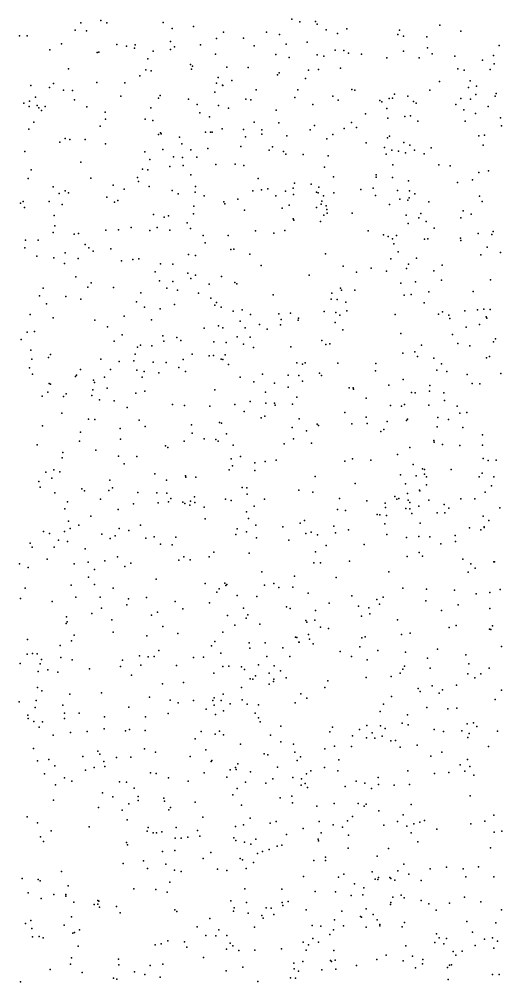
# Model space of a CAD drawing. Extents: x 2 to 99999, y 0 to 49999.
# Drawn here: x 2 to 6245, y 7 to 12474 of the extents above; entities that cross this region are included whole.
import ezdxf

# ---------------------------------------------------------------- set-up
doc = ezdxf.new("R2010")
doc.units = 0
doc.header["$MEASUREMENT"] = 0
doc.layers.add('points', color=50, linetype='Continuous')

msp = doc.modelspace()

# ---------------------------------------------------------------- linework, layer by layer
at = {"layer": 'points', "color": 3}
for p in [(3529, 12474, 91), (800, 12427, 30), (1059, 12459, 57), (1134, 12426, 63), (1865, 12430, 70), (1979, 12354, 27), (2256, 12380, 63), (3634, 12442, 56), (3837, 12443, 48), (3857, 12409, 89), (4240, 12349, 99), (5446, 12397, 53), (7, 12259, 68), (106, 12260, 54), (724, 12334, 28), (871, 12323, 83), (2553, 12225, 74), (2644, 12308, 9), (2902, 12229, 78), (3203, 12307, 4), (3368, 12277, 12), (3973, 12339, 40), (4122, 12290, 44), (4900, 12276, 37), (4922, 12333, 49), (4975, 12255, 47), (5278, 12247, 37), (5717, 12319, 57), (547, 12154, 55), (1264, 12147, 2), (1390, 12124, 42), (1493, 12101, 17), (1504, 12142, 60), (1960, 12187, 29), (2009, 12115, 26), (2348, 12142, 25), (3040, 12130, 97), (3457, 12151, 35), (3726, 12178, 99), (5283, 12103, 83), (6212, 12134, 21), (398, 12080, 43), (1010, 12045, 19), (1032, 12047, 64), (1733, 12060, 23), (1958, 12083, 31), (2541, 12021, 98), (3324, 12016, 52), (3494, 11979, 5), (3858, 12012, 99), (3942, 11996, 32), (4088, 12075, 22), (4201, 12069, 85), (4263, 12034, 58), (4430, 12022, 61), (4759, 11973, 56), (4973, 12060, 40), (5179, 11973, 45), (5345, 12027, 30), (5640, 11996, 5), (6139, 12004, 6), (1666, 11961, 28), (2218, 11887, 41), (2245, 11868, 80), (2689, 11855, 82), (2965, 11851, 51), (5998, 11943, 47), (6148, 11897, 4), (639, 11833, 79), (1563, 11741, 0), (1642, 11820, 1), (1710, 11807, 7), (2229, 11829, 41), (3343, 11753, 75), (3365, 11778, 34), (3745, 11813, 67), (3876, 11825, 94), (4161, 11840, 41), (5676, 11832, 87), (5759, 11815, 53), (6096, 11823, 44), (153, 11617, 39), (446, 11640, 6), (1007, 11657, 34), (1370, 11652, 84), (2554, 11647, 9), (2575, 11718, 16), (2632, 11621, 46), (2635, 11618, 40), (2752, 11683, 37), (3704, 11706, 69), (5439, 11670, 11), (5836, 11677, 20), (5917, 11608, 84), (392, 11590, 36), (576, 11556, 7), (693, 11553, 1), (1315, 11480, 10), (1824, 11485, 51), (2535, 11528, 5), (3069, 11562, 51), (3605, 11561, 43), (4058, 11480, 2), (4306, 11563, 40), (4343, 11555, 99), (4857, 11505, 31), (5030, 11477, 63), (5315, 11557, 14), (5815, 11591, 9), (5909, 11498, 61), (6160, 11478, 99), (6172, 11513, 19), (60, 11386, 52), (133, 11412, 32), (212, 11464, 36), (235, 11356, 12), (716, 11432, 37), (1804, 11454, 42), (2191, 11438, 50), (2306, 11369, 51), (2581, 11356, 9), (2936, 11437, 75), (2997, 11432, 52), (3568, 11461, 77), (3800, 11368, 42), (4129, 11428, 83), (4670, 11421, 9), (4693, 11403, 71), (4788, 11446, 60), (4830, 11453, 30), (5105, 11410, 20), (5140, 11386, 75), (5651, 11369, 4), (5715, 11448, 53), (5839, 11441, 34), (129, 11345, 11), (254, 11325, 66), (289, 11294, 85), (336, 11343, 96), (877, 11338, 18), (1116, 11270, 96), (1703, 11328, 75), (2339, 11261, 46), (2708, 11321, 98), (3325, 11295, 18), (4482, 11249, 76), (4757, 11319, 13), (5065, 11224, 4), (5756, 11302, 3), (5906, 11255, 37), (6071, 11342, 61), (193, 11140, 82), (1119, 11181, 80), (1632, 11178, 71), (1731, 11161, 97), (2462, 11211, 38), (3042, 11142, 1), (3363, 11131, 78), (3822, 11097, 43), (4301, 11138, 88), (4773, 11192, 17), (4993, 11215, 31), (5158, 11156, 37), (5770, 11155, 84), (6228, 11196, 83), (126, 11051, 8), (1051, 11090, 90), (1806, 10982, 90), (1830, 11005, 67), (1839, 10988, 46), (2411, 11011, 63), (2477, 11011, 36), (2499, 11011, 77), (2626, 11053, 40), (2902, 11048, 56), (3140, 10986, 64), (3142, 11041, 85), (3767, 11043, 47), (4061, 10982, 63), (4208, 11059, 48), (4364, 11070, 28), (6022, 10973, 0), (6242, 11092, 29), (528, 10880, 97), (598, 10928, 77), (656, 10918, 90), (857, 10916, 37), (1117, 10862, 39), (2077, 10947, 98), (2108, 10859, 55), (2929, 10950, 93), (3466, 10964, 35), (3982, 10926, 23), (4489, 10873, 37), (4769, 10939, 49), (4795, 10958, 35), (4980, 10876, 75), (5950, 10965, 7), (76, 10762, 35), (1629, 10757, 54), (1860, 10786, 11), (2222, 10783, 56), (2443, 10798, 37), (2868, 10827, 52), (3236, 10777, 98), (3279, 10820, 14), (3420, 10762, 52), (3452, 10726, 48), (4729, 10813, 98), (4750, 10728, 91), (4824, 10777, 84), (4911, 10764, 75), (5000, 10746, 28), (5056, 10842, 13), (5116, 10778, 63), (5243, 10730, 27), (5334, 10809, 52), (6007, 10843, 55), (799, 10625, 47), (1692, 10658, 94), (1996, 10694, 98), (2114, 10684, 0), (2300, 10686, 14), (2794, 10597, 51), (3674, 10721, 4), (3999, 10703, 3), (157, 10522, 96), (1598, 10533, 40), (1665, 10525, 77), (1949, 10565, 68), (2124, 10578, 46), (2544, 10591, 44), (2908, 10580, 18), (3952, 10557, 42), (4835, 10590, 10), (5433, 10588, 39), (5577, 10576, 99), (5948, 10488, 60), (6072, 10512, 16), (118, 10412, 48), (927, 10414, 94), (1531, 10426, 67), (1547, 10371, 30), (2224, 10460, 97), (3095, 10411, 99), (3564, 10353, 94), (4068, 10434, 16), (4619, 10461, 6), (4621, 10428, 39), (4833, 10426, 17), (5041, 10380, 17), (5672, 10360, 18), (5865, 10396, 10), (440, 10305, 8), (598, 10252, 13), (641, 10227, 45), (1217, 10324, 72), (1361, 10274, 56), (1685, 10306, 21), (1983, 10254, 77), (2278, 10236, 74), (2283, 10307, 46), (3023, 10250, 15), (3137, 10264, 3), (3217, 10279, 86), (3446, 10249, 18), (3546, 10288, 90), (3780, 10336, 32), (3849, 10233, 100), (3868, 10224, 33), (3877, 10299, 18), (4073, 10225, 76), (4422, 10269, 15), (4580, 10286, 42), (4896, 10256, 35), (5050, 10252, 32), (52, 10113, 3), (391, 10115, 46), (517, 10216, 4), (1135, 10170, 86), (1233, 10104, 26), (1277, 10125, 48), (2057, 10213, 70), (2395, 10185, 98), (2649, 10111, 19), (2829, 10144, 36), (3321, 10185, 4), (3549, 10206, 65), (3916, 10116, 84), (3937, 10189, 15), (4614, 10192, 83), (4927, 10145, 37), (5029, 10129, 26), (5048, 10159, 65), (5122, 10214, 62), (5300, 10108, 5), (5959, 10184, 21), (5992, 10113, 97), (19, 10092, 45), (72, 10034, 80), (557, 10074, 25), (2263, 10051, 96), (2661, 10082, 23), (2918, 10003, 14), (3404, 10029, 17), (3494, 10066, 90), (3848, 10036, 6), (3909, 10080, 67), (3972, 10056, 48), (3981, 10010, 99), (4794, 10076, 59), (5746, 9993, 77), (454, 9933, 92), (1740, 9943, 49), (1876, 9912, 13), (1934, 9926, 77), (2257, 9953, 28), (3546, 9887, 3), (3555, 9873, 0), (3902, 9853, 63), (3943, 9937, 68), (3987, 9962, 6), (4310, 9961, 25), (5007, 9937, 31), (5173, 9901, 26), (5200, 9958, 67), (5267, 9853, 48), (5718, 9902, 39), (5851, 9951, 56), (463, 9798, 3), (1122, 9741, 28), (1285, 9748, 24), (1450, 9777, 52), (1690, 9736, 15), (1785, 9778, 43), (1952, 9743, 42), (2176, 9838, 5), (2217, 9764, 33), (3061, 9732, 59), (3437, 9740, 10), (4516, 9735, 21), (5034, 9830, 85), (5369, 9770, 78), (6136, 9725, 32), (81, 9612, 62), (246, 9613, 80), (443, 9713, 39), (713, 9691, 81), (767, 9698, 94), (2381, 9674, 30), (2706, 9673, 24), (3297, 9703, 41), (4716, 9680, 99), (4775, 9661, 9), (4833, 9629, 18), (4884, 9674, 51), (5246, 9625, 84), (5289, 9631, 58), (5712, 9637, 41), (5714, 9609, 75), (5939, 9701, 88), (6119, 9687, 94), (75, 9515, 98), (854, 9556, 95), (904, 9513, 8), (1187, 9499, 62), (2410, 9577, 92), (2742, 9492, 11), (2779, 9495, 17), (4849, 9566, 29), (6057, 9522, 48), (229, 9404, 31), (451, 9386, 96), (595, 9447, 10), (763, 9375, 34), (960, 9472, 58), (1471, 9362, 74), (1551, 9369, 91), (2193, 9427, 16), (2282, 9413, 25), (2986, 9432, 39), (3966, 9434, 64), (4811, 9370, 6), (4904, 9463, 34), (5143, 9378, 96), (5973, 9421, 33), (6231, 9454, 88), (588, 9312, 34), (1325, 9344, 60), (1832, 9304, 56), (1990, 9301, 33), (3134, 9283, 48), (4194, 9274, 25), (4554, 9249, 58), (5012, 9246, 22), (5041, 9302, 10), (5476, 9291, 71), (734, 9136, 67), (1759, 9204, 42), (2185, 9185, 0), (2221, 9116, 74), (2281, 9159, 26), (2620, 9142, 56), (3754, 9158, 33), (4364, 9200, 79), (4756, 9209, 65), (5365, 9216, 38), (312, 8992, 97), (888, 9005, 19), (933, 9060, 2), (1222, 8998, 39), (1817, 9084, 56), (1914, 8991, 8), (1988, 9078, 71), (2461, 9043, 5), (2792, 9064, 55), (2819, 9045, 82), (4161, 8990, 58), (4939, 9054, 80), (5131, 9075, 48), (5466, 9096, 34), (6099, 9099, 35), (266, 8892, 77), (607, 8883, 23), (1577, 8929, 92), (2048, 8964, 53), (2322, 8928, 35), (2480, 8860, 30), (3286, 8906, 75), (4045, 8928, 80), (4174, 8966, 52), (4345, 8967, 99), (4984, 8899, 55), (5074, 8911, 52), (5300, 8943, 60), (5876, 8946, 73), (356, 8789, 26), (798, 8849, 58), (1519, 8814, 76), (1625, 8745, 66), (2012, 8779, 48), (2532, 8771, 39), (2556, 8804, 44), (2614, 8745, 70), (4037, 8848, 30), (4114, 8842, 100), (4230, 8810, 96), (5243, 8801, 53), (145, 8648, 14), (442, 8607, 95), (1358, 8630, 36), (1824, 8722, 77), (2771, 8695, 99), (2885, 8711, 69), (2996, 8650, 68), (3363, 8659, 13), (3510, 8665, 57), (3616, 8603, 31), (3947, 8687, 88), (4100, 8675, 53), (4152, 8643, 47), (4241, 8697, 28), (4866, 8652, 8), (5425, 8655, 57), (5478, 8683, 66), (5560, 8640, 1), (5769, 8698, 11), (5933, 8709, 82), (6014, 8717, 30), (6046, 8620, 50), (6051, 8603, 95), (6095, 8715, 76), (982, 8577, 42), (1143, 8488, 87), (1715, 8581, 93), (2580, 8505, 43), (2862, 8563, 37), (2925, 8479, 39), (3109, 8519, 13), (3381, 8514, 76), (3393, 8583, 60), (3611, 8576, 31), (4088, 8548, 36), (5573, 8597, 61), (5787, 8484, 5), (5959, 8522, 26), (105, 8423, 44), (198, 8428, 84), (1336, 8388, 76), (1860, 8374, 100), (2042, 8353, 39), (2395, 8474, 57), (2637, 8475, 84), (2820, 8360, 43), (2991, 8358, 88), (3211, 8460, 5), (4190, 8452, 43), (4938, 8404, 56), (5610, 8392, 94), (26, 8326, 1), (1231, 8304, 7), (1571, 8253, 77), (1718, 8245, 99), (1871, 8305, 18), (2094, 8313, 75), (2518, 8296, 2), (2681, 8286, 60), (2902, 8265, 60), (3518, 8230, 6), (3919, 8312, 89), (3971, 8262, 33), (4020, 8270, 37), (5208, 8253, 86), (5678, 8276, 71), (5834, 8245, 2), (6137, 8294, 59), (6165, 8336, 68), (151, 8188, 22), (405, 8130, 8), (1504, 8134, 84), (1532, 8228, 38), (2238, 8137, 53), (2458, 8114, 91), (2517, 8119, 90), (2668, 8128, 92), (3033, 8222, 44), (4967, 8150, 35), (5121, 8167, 40), (5155, 8105, 23), (6085, 8105, 55), (166, 8071, 67), (381, 8094, 99), (1057, 8071, 89), (1297, 8042, 41), (1487, 8051, 32), (1737, 8032, 93), (1902, 8028, 38), (2125, 8067, 49), (2613, 8071, 0), (2637, 8067, 25), (2708, 8003, 58), (3592, 8024, 13), (3668, 8008, 13), (3702, 8022, 33), (4126, 8021, 65), (4616, 8014, 1), (5365, 8085, 98), (5465, 8012, 64), (6048, 8090, 13), (135, 7959, 69), (172, 7878, 16), (743, 7866, 98), (793, 7937, 8), (1184, 7939, 3), (1525, 7928, 58), (1620, 7912, 79), (1809, 7895, 39), (2066, 7962, 73), (2152, 7913, 18), (3149, 7878, 88), (3480, 7866, 60), (3620, 7860, 66), (3889, 7892, 78), (3913, 7860, 92), (4614, 7918, 64), (5404, 7930, 39), (5537, 7913, 58), (5796, 7874, 70), (6234, 7887, 75), (391, 7755, 71), (407, 7747, 88), (728, 7848, 100), (963, 7801, 50), (978, 7771, 32), (1104, 7836, 63), (1591, 7840, 19), (2862, 7836, 98), (3036, 7778, 70), (3303, 7762, 31), (3669, 7787, 37), (4783, 7734, 30), (4972, 7806, 30), (5314, 7731, 40), (5862, 7755, 96), (5962, 7753, 98), (374, 7645, 16), (610, 7622, 57), (953, 7672, 94), (1138, 7696, 3), (1511, 7630, 25), (1628, 7656, 48), (2534, 7674, 30), (3189, 7645, 15), (3482, 7710, 38), (4273, 7700, 30), (4324, 7701, 63), (4326, 7683, 88), (5079, 7638, 2), (5124, 7635, 11), (5312, 7656, 59), (5498, 7635, 29), (300, 7593, 100), (574, 7589, 55), (942, 7601, 95), (1042, 7544, 96), (1232, 7533, 12), (1985, 7483, 35), (2793, 7485, 39), (2989, 7524, 58), (3191, 7503, 8), (3306, 7501, 41), (3539, 7488, 26), (3593, 7578, 34), (4492, 7564, 59), (4987, 7486, 73), (5504, 7537, 35), (553, 7372, 85), (1400, 7445, 3), (2142, 7469, 67), (2470, 7461, 10), (2911, 7392, 0), (3313, 7476, 93), (4213, 7379, 12), (4806, 7469, 64), (4947, 7463, 47), (5304, 7474, 86), (5668, 7461, 71), (5704, 7371, 71), (5792, 7382, 73), (897, 7295, 66), (982, 7289, 43), (1556, 7283, 75), (2592, 7252, 91), (2621, 7244, 57), (3131, 7310, 82), (3181, 7332, 81), (3624, 7300, 77), (4307, 7233, 24), (4491, 7319, 83), (4505, 7239, 52), (4765, 7265, 63), (5011, 7278, 74), (5024, 7294, 19), (5417, 7314, 98), (5558, 7291, 19), (304, 7206, 92), (795, 7124, 74), (1308, 7174, 41), (1631, 7199, 89), (2232, 7221, 24), (2240, 7113, 7), (3535, 7187, 34), (3721, 7142, 6), (3859, 7228, 93), (3876, 7210, 34), (4682, 7135, 31), (4718, 7160, 47), (5411, 7196, 10), (5741, 7188, 49), (780, 7008, 35), (1313, 7036, 14), (2138, 7010, 64), (2397, 7038, 93), (2546, 7030, 53), (2577, 7009, 51), (2685, 7104, 26), (3549, 7039, 28), (3783, 6982, 26), (5365, 7016, 39), (5369, 6997, 58), (5998, 7092, 16), (232, 6961, 37), (568, 6861, 20), (995, 6893, 82), (1893, 6949, 78), (1924, 6928, 17), (2770, 6957, 99), (3429, 6975, 3), (5058, 6928, 79), (5478, 6966, 91), (5701, 6955, 68), (5998, 6956, 61), (557, 6793, 100), (1287, 6814, 39), (1524, 6812, 19), (2745, 6780, 66), (2867, 6809, 55), (3186, 6745, 85), (3326, 6763, 70), (4217, 6752, 45), (4314, 6782, 49), (4553, 6763, 88), (4897, 6837, 85), (6004, 6786, 59), (6068, 6757, 16), (6175, 6762, 22), (450, 6637, 74), (526, 6611, 49), (1358, 6716, 58), (2720, 6639, 65), (2760, 6689, 36), (3050, 6629, 19), (3051, 6730, 88), (5099, 6705, 55), (5222, 6651, 60), (5244, 6642, 53), (5592, 6640, 10), (255, 6487, 14), (347, 6606, 1), (422, 6528, 66), (1173, 6503, 99), (1755, 6588, 17), (1908, 6506, 28), (2152, 6561, 94), (2158, 6544, 41), (2286, 6543, 46), (3833, 6553, 55), (4934, 6575, 65), (5140, 6558, 41), (5248, 6583, 27), (5271, 6547, 58), (5955, 6548, 86), (5990, 6596, 57), (6144, 6548, 61), (273, 6413, 5), (814, 6393, 10), (845, 6367, 1), (1161, 6372, 56), (1209, 6405, 51), (2888, 6408, 52), (2947, 6405, 43), (3621, 6373, 81), (4347, 6459, 92), (5002, 6458, 28), (5182, 6375, 7), (5185, 6365, 78), (5273, 6445, 81), (6111, 6429, 92), (461, 6342, 80), (1053, 6256, 51), (1537, 6346, 96), (1784, 6339, 54), (1910, 6336, 99), (1964, 6266, 5), (2269, 6290, 28), (2669, 6256, 91), (2743, 6239, 39), (2951, 6323, 22), (3176, 6258, 13), (3803, 6350, 10), (4144, 6265, 47), (4499, 6238, 16), (4860, 6291, 93), (4888, 6259, 35), (4912, 6265, 68), (5026, 6330, 36), (5034, 6247, 67), (5300, 6246, 23), (5717, 6264, 14), (5899, 6261, 88), (6032, 6348, 91), (590, 6134, 95), (628, 6223, 51), (1280, 6126, 28), (1480, 6197, 9), (1798, 6211, 91), (1935, 6222, 82), (2119, 6221, 67), (2144, 6202, 88), (2210, 6178, 32), (2220, 6231, 40), (2276, 6216, 8), (2397, 6153, 53), (3041, 6167, 72), (4119, 6124, 8), (4225, 6113, 3), (4736, 6204, 90), (4741, 6152, 47), (5003, 6138, 36), (5054, 6132, 82), (5058, 6214, 59), (5172, 6166, 3), (5499, 6187, 49), (5561, 6142, 65), (6220, 6147, 80), (928, 6039, 43), (2408, 6002, 8), (2943, 6094, 4), (2967, 6007, 54), (4634, 6061, 85), (4669, 6054, 78), (4753, 6048, 89), (5081, 6073, 31), (5409, 6082, 15), (5507, 6082, 65), (6006, 6037, 25), (639, 5972, 84), (659, 5879, 71), (774, 5922, 35), (1295, 5877, 2), (1570, 5922, 91), (2824, 5874, 56), (3062, 5921, 8), (3413, 5898, 77), (3635, 5949, 54), (3692, 5982, 52), (4074, 5909, 4), (4264, 5861, 28), (4733, 5938, 47), (5191, 5947, 16), (5829, 5887, 50), (5973, 5862, 50), (6017, 5901, 74), (6017, 5890, 9), (6078, 5980, 52), (316, 5837, 44), (393, 5812, 1), (588, 5840, 64), (1069, 5804, 80), (1177, 5750, 62), (1245, 5784, 25), (1419, 5852, 89), (1641, 5754, 57), (1747, 5771, 91), (2028, 5765, 100), (2804, 5801, 54), (2943, 5833, 70), (3074, 5757, 60), (3710, 5811, 40), (3779, 5829, 9), (3860, 5797, 49), (4095, 5820, 23), (4758, 5800, 99), (5014, 5761, 69), (5173, 5773, 35), (5313, 5771, 97), (5642, 5786, 30), (142, 5689, 72), (169, 5636, 23), (456, 5634, 24), (512, 5728, 47), (628, 5710, 8), (855, 5613, 75), (1831, 5677, 19), (1982, 5668, 7), (3491, 5726, 15), (3972, 5657, 34), (4464, 5670, 0), (5459, 5678, 12), (5645, 5708, 53), (1274, 5513, 66), (2130, 5512, 92), (2459, 5510, 42), (2518, 5571, 78), (2977, 5559, 8), (3834, 5574, 31), (5023, 5514, 91), (5176, 5566, 33), (5220, 5519, 13), (5, 5419, 61), (117, 5374, 14), (364, 5479, 49), (711, 5421, 71), (895, 5441, 93), (1109, 5458, 18), (1367, 5386, 41), (1445, 5427, 34), (2065, 5469, 31), (2213, 5470, 36), (3814, 5433, 2), (3899, 5434, 89), (4276, 5455, 24), (5740, 5482, 85), (5844, 5420, 34), (5903, 5363, 55), (6145, 5445, 21), (6151, 5447, 6), (897, 5249, 62), (975, 5348, 94), (3143, 5315, 96), (3563, 5262, 76), (4103, 5243, 33), (4783, 5316, 15), (5813, 5311, 76), (673, 5142, 32), (978, 5152, 6), (1772, 5223, 46), (2407, 5166, 52), (2664, 5168, 21), (2675, 5139, 27), (2688, 5153, 96), (3176, 5143, 59), (3295, 5167, 20), (3362, 5115, 51), (3543, 5119, 90), (78, 5104, 43), (736, 4988, 32), (1049, 4990, 92), (1218, 5103, 32), (2557, 5052, 64), (2587, 5098, 45), (2823, 5011, 18), (3078, 4999, 77), (3740, 5041, 37), (4306, 5006, 85), (4967, 5107, 95), (5270, 5091, 90), (5634, 5080, 41), (5916, 5032, 27), (6092, 5051, 82), (6223, 5086, 71), (19, 4972, 1), (427, 4933, 60), (1394, 4889, 35), (1417, 4969, 93), (1650, 4985, 86), (2018, 4932, 31), (2464, 4915, 3), (3459, 4863, 75), (4011, 4909, 65), (4391, 4871, 48), (4629, 4957, 40), (4663, 4898, 90), (4712, 4987, 7), (5262, 4941, 69), (5683, 4891, 3), (943, 4777, 1), (1068, 4847, 72), (1714, 4754, 76), (1793, 4796, 60), (2121, 4836, 84), (2699, 4749, 7), (2905, 4845, 63), (2958, 4759, 77), (3509, 4841, 41), (3835, 4814, 31), (4432, 4744, 23), (4526, 4849, 72), (4540, 4772, 93), (5464, 4816, 51), (6092, 4843, 3), (609, 4647, 77), (613, 4735, 57), (622, 4670, 64), (1199, 4694, 68), (2793, 4627, 4), (2937, 4716, 55), (3114, 4637, 49), (3711, 4685, 74), (3724, 4663, 46), (3826, 4692, 7), (4897, 4694, 75), (5657, 4621, 20), (6125, 4618, 38), (713, 4496, 26), (1219, 4537, 7), (1862, 4610, 76), (2054, 4518, 34), (2635, 4533, 65), (3744, 4505, 61), (3899, 4602, 88), (4005, 4584, 61), (4948, 4503, 4), (5059, 4522, 56), (5566, 4596, 38), (6085, 4575, 18), (6105, 4568, 20), (107, 4440, 39), (533, 4364, 20), (680, 4423, 60), (1651, 4487, 9), (2535, 4414, 58), (2977, 4395, 23), (3185, 4396, 32), (3576, 4469, 44), (3596, 4467, 51), (3621, 4405, 42), (3624, 4407, 24), (3758, 4445, 66), (3806, 4385, 38), (4434, 4463, 73), (4480, 4473, 16), (103, 4252, 58), (174, 4257, 96), (232, 4256, 59), (1808, 4299, 3), (2491, 4360, 29), (2610, 4262, 23), (2984, 4327, 37), (3412, 4331, 87), (4154, 4283, 35), (4409, 4347, 92), (4641, 4298, 97), (5001, 4278, 89), (5415, 4314, 16), (5779, 4240, 47), (6241, 4351, 20), (16, 4131, 76), (272, 4123, 34), (290, 4181, 38), (542, 4209, 29), (686, 4175, 95), (1339, 4174, 8), (1560, 4228, 31), (1670, 4216, 43), (1748, 4220, 39), (2255, 4205, 96), (2385, 4210, 56), (3204, 4220, 20), (3504, 4222, 95), (4302, 4218, 1), (4503, 4177, 23), (5286, 4199, 1), (5820, 4123, 6), (249, 4025, 14), (373, 4046, 24), (501, 4016, 14), (911, 4061, 56), (1311, 4090, 58), (1577, 4107, 66), (2036, 4105, 61), (2518, 4006, 34), (2637, 4092, 97), (2715, 4094, 72), (2880, 4086, 59), (2918, 4051, 44), (3096, 4110, 10), (3238, 4006, 86), (3300, 4100, 1), (3381, 4033, 98), (4931, 4006, 94), (4965, 4054, 30), (4988, 4093, 48), (5321, 4069, 60), (5808, 3994, 51), (5974, 3997, 5), (6081, 4067, 70), (1454, 3980, 37), (2128, 3884, 81), (2988, 3930, 55), (3024, 3926, 50), (3059, 3971, 46), (3293, 3896, 69), (3295, 3928, 90), (3455, 3944, 67), (3997, 3903, 39), (4491, 3946, 74), (4814, 3959, 88), (5896, 3945, 84), (238, 3818, 48), (294, 3775, 21), (1066, 3751, 33), (1855, 3864, 20), (2879, 3817, 65), (3235, 3860, 98), (3955, 3819, 14), (5165, 3805, 75), (5191, 3766, 52), (5344, 3838, 33), (5437, 3745, 47), (5479, 3788, 52), (5660, 3847, 62), (6242, 3783, 97), (2, 3631, 51), (220, 3650, 94), (656, 3733, 80), (1689, 3694, 79), (1955, 3655, 41), (2060, 3620, 87), (2255, 3650, 84), (2506, 3652, 96), (2525, 3686, 4), (2617, 3652, 0), (2639, 3734, 35), (2886, 3660, 6), (3574, 3619, 58), (3647, 3738, 13), (3724, 3679, 90), (4820, 3701, 79), (6160, 3664, 51), (209, 3560, 49), (568, 3589, 14), (1420, 3563, 41), (2422, 3537, 84), (2526, 3589, 29), (2646, 3516, 22), (2731, 3605, 77), (2951, 3601, 14), (3099, 3596, 36), (4671, 3506, 54), (4714, 3603, 53), (5278, 3560, 81), (5549, 3543, 95), (5665, 3550, 77), (112, 3460, 54), (116, 3418, 93), (190, 3379, 43), (302, 3373, 8), (588, 3488, 98), (588, 3415, 100), (777, 3486, 54), (1105, 3440, 85), (1636, 3439, 9), (1930, 3481, 52), (2542, 3470, 69), (3056, 3487, 50), (3096, 3427, 47), (3119, 3374, 78), (5028, 3466, 52), (262, 3304, 61), (879, 3247, 27), (1100, 3284, 12), (1375, 3255, 92), (1429, 3276, 86), (1631, 3263, 32), (2357, 3250, 80), (2595, 3254, 37), (3385, 3316, 86), (4022, 3244, 35), (4055, 3306, 38), (4406, 3275, 71), (4498, 3328, 33), (4677, 3322, 96), (4735, 3287, 35), (4955, 3356, 9), (5035, 3333, 22), (5373, 3275, 58), (5490, 3248, 76), (5729, 3257, 70), (5796, 3346, 44), (5881, 3360, 49), (5925, 3312, 9), (6191, 3253, 78), (441, 3199, 67), (665, 3237, 27), (2279, 3153, 23), (2538, 3214, 55), (2643, 3207, 66), (3253, 3202, 26), (4314, 3192, 12), (4494, 3167, 67), (4567, 3230, 61), (4603, 3162, 74), (4699, 3189, 88), (4810, 3126, 83), (4870, 3131, 86), (5807, 3169, 39), (5826, 3224, 60), (187, 3027, 52), (1623, 3026, 5), (2416, 3009, 10), (2863, 3084, 80), (3386, 3113, 56), (3553, 3084, 38), (3956, 3026, 9), (4082, 3057, 31), (4301, 3055, 30), (4930, 3045, 58), (5149, 3073, 39), (6076, 3052, 51), (237, 2870, 84), (384, 2887, 20), (827, 2925, 41), (1020, 2992, 97), (1046, 2953, 41), (1261, 2911, 9), (1447, 2916, 8), (1767, 2980, 20), (2215, 2926, 44), (2496, 2873, 22), (3172, 2959, 1), (3218, 2948, 9), (3567, 2979, 11), (3599, 2874, 91), (3640, 2919, 8), (4136, 2880, 65), (5327, 2931, 22), (5471, 2979, 4), (5802, 2887, 84), (463, 2805, 40), (861, 2747, 32), (973, 2784, 78), (1095, 2858, 4), (1111, 2794, 70), (2486, 2858, 31), (2733, 2752, 43), (2801, 2784, 2), (2811, 2756, 19), (2830, 2831, 40), (3345, 2788, 80), (3953, 2781, 96), (5707, 2815, 62), (5832, 2797, 32), (330, 2702, 27), (587, 2648, 47), (1699, 2713, 43), (1773, 2705, 84), (1932, 2647, 86), (2397, 2714, 74), (2688, 2655, 10), (2995, 2725, 86), (3284, 2634, 17), (3541, 2654, 59), (3653, 2637, 18), (3721, 2698, 45), (3775, 2740, 52), (4123, 2740, 29), (4648, 2652, 85), (5030, 2740, 25), (5375, 2703, 41), (5561, 2717, 91), (5769, 2735, 42), (5884, 2683, 90), (473, 2559, 84), (684, 2605, 7), (1301, 2595, 51), (1390, 2590, 68), (1489, 2515, 85), (2188, 2607, 3), (2820, 2511, 35), (2929, 2592, 86), (3191, 2580, 56), (3652, 2554, 43), (3703, 2575, 36), (3734, 2525, 23), (4218, 2534, 52), (4360, 2604, 27), (4473, 2580, 5), (4559, 2510, 39), (4649, 2562, 89), (4852, 2555, 73), (5052, 2564, 77), (1080, 2456, 86), (1211, 2403, 99), (1539, 2407, 8), (1874, 2385, 85), (2764, 2430, 20), (3379, 2388, 73), (3530, 2409, 81), (5838, 2415, 20), (446, 2361, 20), (1029, 2262, 11), (1421, 2313, 4), (1541, 2355, 18), (1880, 2344, 99), (1958, 2265, 17), (2278, 2333, 58), (2878, 2296, 33), (3539, 2323, 88), (3853, 2280, 92), (4079, 2316, 66), (4386, 2315, 79), (4466, 2283, 27), (4493, 2307, 96), (5074, 2303, 32), (104, 2143, 69), (1336, 2230, 1), (1937, 2234, 88), (2376, 2139, 6), (2989, 2125, 16), (4316, 2147, 30), (4657, 2220, 55), (4971, 2170, 40), (6142, 2166, 73), (239, 2067, 24), (908, 2013, 34), (1397, 2106, 69), (1670, 2006, 69), (2032, 2003, 24), (2800, 2018, 77), (2903, 2040, 23), (3251, 2062, 41), (3326, 2083, 95), (3883, 2084, 54), (4065, 2038, 61), (4187, 2010, 82), (4251, 2091, 99), (4719, 2037, 18), (4898, 2082, 3), (5017, 2023, 13), (5110, 2051, 90), (5185, 2075, 52), (5247, 2094, 52), (5846, 2051, 3), (6025, 2089, 89), (278, 1884, 8), (417, 1960, 45), (1658, 1957, 40), (1734, 1935, 83), (1779, 1934, 67), (1849, 1947, 56), (2184, 1881, 66), (2310, 1965, 49), (2338, 1894, 61), (2778, 1871, 0), (3459, 1913, 97), (3675, 1992, 18), (3910, 1934, 19), (4264, 1906, 77), (5075, 1936, 36), (5405, 1982, 51), (6149, 1945, 73), (6245, 1958, 58), (318, 1825, 77), (1389, 1812, 70), (1402, 1782, 1), (2020, 1868, 72), (2098, 1868, 66), (2806, 1835, 27), (2916, 1814, 70), (3000, 1789, 78), (3062, 1852, 46), (3339, 1765, 3), (3402, 1775, 18), (3868, 1855, 14), (3876, 1834, 72), (5161, 1821, 22), (1855, 1694, 72), (2016, 1705, 97), (2483, 1679, 4), (3084, 1669, 65), (3150, 1694, 42), (3238, 1721, 80), (3966, 1621, 36), (4260, 1739, 7), (4635, 1632, 38), (4778, 1733, 56), (6099, 1740, 79), (1346, 1537, 22), (1610, 1572, 6), (1901, 1530, 16), (2383, 1605, 74), (2859, 1602, 39), (2891, 1587, 4), (3032, 1553, 3), (3815, 1578, 72), (3963, 1578, 67), (4977, 1530, 97), (5946, 1496, 34), (551, 1433, 13), (1662, 1472, 0), (2010, 1451, 70), (2096, 1433, 50), (2569, 1467, 44), (2689, 1449, 68), (2939, 1475, 21), (4200, 1401, 47), (4568, 1429, 34), (4903, 1442, 66), (5045, 1401, 40), (5320, 1469, 14), (5529, 1489, 56), (5746, 1470, 60), (40, 1343, 63), (247, 1331, 36), (275, 1316, 86), (637, 1248, 20), (1950, 1295, 67), (3680, 1370, 33), (4133, 1363, 99), (4342, 1275, 48), (4608, 1336, 65), (4641, 1332, 5), (4650, 1357, 75), (4799, 1358, 29), (4812, 1343, 97), (4861, 1322, 86), (5202, 1319, 29), (5782, 1366, 36), (6142, 1364, 38), (118, 1158, 22), (451, 1136, 2), (607, 1137, 16), (1486, 1211, 85), (1771, 1202, 73), (1915, 1166, 33), (2923, 1210, 52), (3399, 1205, 35), (3830, 1178, 67), (4094, 1172, 60), (4297, 1122, 23), (4446, 1134, 29), (4460, 1224, 94), (4942, 1130, 27), (285, 1084, 98), (603, 1114, 21), (707, 1036, 49), (972, 1007, 79), (1020, 1013, 87), (1021, 1061, 8), (1032, 1052, 56), (2741, 1053, 54), (2943, 1033, 92), (3404, 1032, 33), (3483, 1047, 70), (4806, 1007, 59), (4810, 1034, 42), (4835, 1103, 32), (4981, 1095, 55), (5201, 1058, 64), (5301, 1016, 21), (5571, 1023, 11), (5763, 1101, 26), (5975, 1044, 36), (1042, 972, 97), (1259, 980, 40), (1306, 898, 9), (2015, 939, 86), (2040, 917, 49), (2774, 920, 33), (2782, 964, 35), (2963, 897, 48), (3199, 965, 96), (3264, 962, 10), (3297, 876, 93), (3414, 996, 83), (3713, 938, 38), (4175, 921, 52), (4491, 952, 74), (4581, 880, 59), (5396, 933, 68), (6244, 939, 22), (85, 763, 65), (153, 799, 72), (680, 849, 72), (2468, 827, 62), (3140, 866, 40), (3159, 830, 54), (4081, 809, 5), (4418, 852, 9), (4430, 845, 37), (4634, 808, 73), (4986, 773, 78), (5794, 789, 38), (6169, 771, 76), (163, 695, 33), (584, 740, 36), (694, 635, 21), (719, 644, 53), (783, 679, 61), (2306, 720, 24), (2584, 678, 9), (3048, 712, 46), (3791, 736, 56), (3905, 726, 10), (4068, 679, 10), (4197, 732, 57), (4492, 716, 29), (4668, 731, 90), (4669, 748, 1), (4958, 719, 38), (5402, 628, 69), (5866, 648, 91), (172, 590, 70), (260, 594, 65), (313, 576, 86), (1840, 499, 33), (1926, 539, 50), (2141, 525, 75), (2418, 607, 19), (2547, 602, 7), (2687, 605, 7), (2730, 507, 66), (3677, 518, 59), (3803, 567, 15), (3874, 518, 12), (4020, 620, 85), (5380, 514, 48), (5437, 576, 51), (5531, 567, 17), (6021, 558, 44), (6125, 577, 54), (6189, 534, 0), (766, 467, 87), (1761, 487, 67), (2171, 455, 93), (2686, 429, 23), (2767, 471, 7), (2844, 411, 96), (3050, 417, 77), (3397, 432, 14), (3714, 416, 54), (3746, 485, 82), (4072, 410, 76), (5003, 471, 96), (5498, 497, 86), (5618, 398, 48), (5733, 403, 49), (5901, 478, 98), (6142, 440, 73), (679, 317, 94), (1286, 300, 72), (2386, 321, 47), (3673, 268, 47), (4028, 284, 11), (4044, 269, 56), (4090, 287, 47), (4627, 297, 62), (4750, 350, 9), (4970, 279, 84), (5092, 337, 32), (5226, 294, 67), (5653, 351, 68), (401, 165, 7), (667, 235, 77), (817, 128, 23), (1289, 225, 13), (1494, 134, 22), (1696, 217, 60), (1858, 233, 60), (2681, 148, 51), (2897, 194, 22), (3554, 246, 61), (3561, 174, 72), (3616, 145, 27), (3916, 161, 0), (4098, 168, 34), (4365, 219, 37), (5130, 188, 52), (5222, 240, 6), (5542, 192, 39), (5571, 222, 94), (5596, 228, 73), (19, 7, 80), (1223, 55, 23), (1266, 41, 2), (1628, 102, 52), (1826, 66, 69), (3088, 12, 25), (3510, 59, 80), (3576, 54, 13), (5553, 36, 24), (6125, 100, 7), (6211, 103, 49)]:
    msp.add_point(p, dxfattribs=at)

doc.saveas('drawing.dxf')
